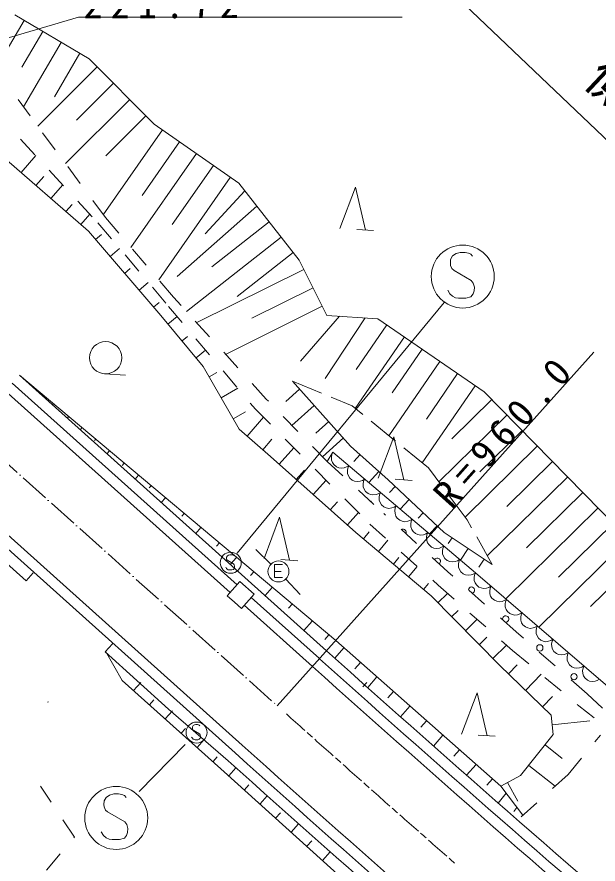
# Model space of a CAD drawing. Units: millimetres, scale not verified. Extents: x 40000 to 680000, y 20000 to 380000.
# Drawn here: x 196562 to 224124, y 279019 to 319158 of the extents above; entities that cross this region are included whole.
import ezdxf

# ---------------------------------------------------------------- set-up
doc = ezdxf.new("R2010")
doc.units = ezdxf.units.MM
doc.header["$LTSCALE"] = 1000
for name, pattern in [('USER3', [1.799999, 1.416393, -0.177049, 0.029508, -0.177049]), ('USER4', [2, 1.5, -0.5]), ('USER7', [2, 1, -1])]:
    doc.linetypes.add(name, pattern=pattern)
for name, color, linetype, lineweight in [('S-BGD', 7, 'Continuous', 13), ('S-BGD-HTXT', 6, 'Continuous', 13), ('S-BMK', 5, 'Continuous', 13), ('S-BMK-SRVR', 3, 'Continuous', 13)]:
    doc.layers.add(name, color=color, linetype=linetype, lineweight=lineweight)
doc.styles.add('ＭＳ ゴシック', font='')
doc.styles.get('ＭＳ ゴシック').set_extended_font_data('MS Gothic')

msp = doc.modelspace()

# ---------------------------------------------------------------- linework, layer by layer
at = {"layer": 'S-BGD'}
for p, q in [((196459, 319251), (199989, 317175)), ((196900, 318992), (195338, 316335)), ((197783, 318473), (196790, 316785)), ((198665, 317953), (196870, 314902)), ((199548, 317434), (198338, 315378)), ((199989, 317175), (203063, 314084)), ((200373, 316788), (197552, 313982)), ((201142, 316016), (199381, 314264)), ((201910, 315243), (198862, 312212)), ((202679, 314470), (200782, 312584)), ((203063, 314084), (207084, 311277)), ((203465, 313803), (200660, 309785)), ((204269, 313242), (202495, 310700)), ((199950, 309009), (195692, 312705)), ((196757, 311781), (197454, 312585)), ((205074, 312681), (201972, 308236)), ((205878, 312119), (203930, 309328)), ((197466, 311165), (197845, 311601)), ((206682, 311558), (203290, 306698)), ((198176, 310549), (198740, 311199)), ((207084, 311277), (209953, 307636)), ((211877, 309138), (212618, 311088)), ((212618, 311088), (213094, 309057)), ((207371, 310913), (205492, 308883)), ((198885, 309933), (199184, 310276)), ((207945, 310185), (204168, 306859)), ((199595, 309317), (200025, 309812)), ((208518, 309457), (205799, 307314)), ((212680, 309085), (213479, 309032)), ((199950, 309009), (203392, 305009)), ((200294, 308609), (200566, 308843)), ((209092, 308728), (204611, 305198)), ((200982, 307809), (201428, 308193)), ((209666, 308000), (207008, 305907)), ((217390, 307945), (217225, 307832)), ((217585, 307997), (217390, 307945)), ((217818, 307997), (217585, 307997)), ((217975, 307967), (217818, 307997)), ((218088, 307915), (217975, 307967)), ((218170, 307825), (218088, 307915)), ((211258, 305010), (209953, 307636)), ((217128, 307667), (217120, 307495)), ((217120, 307495), (217128, 307382)), ((217225, 307832), (217128, 307667)), ((201671, 307009), (201934, 307236)), ((210170, 307198), (205090, 304672)), ((217128, 307382), (217188, 307232)), ((217188, 307232), (217293, 307150)), ((217293, 307150), (218110, 306677)), ((218110, 306677), (218200, 306542)), ((202359, 306209), (202791, 306581)), ((210606, 306323), (207706, 304881)), ((218200, 306542), (218260, 306355)), ((218260, 306355), (218245, 306175)), ((217098, 306032), (216993, 306205)), ((217218, 305920), (217098, 306032)), ((217360, 305852), (217218, 305920)), ((218088, 305897), (217855, 305830)), ((218193, 306032), (218088, 305897)), ((218245, 306175), (218193, 306032)), ((203047, 305409), (203303, 305629)), ((216818, 305627), (207005, 293749)), ((217510, 305830), (217360, 305852)), ((217855, 305830), (217510, 305830)), ((211041, 305447), (206458, 303169)), ((203392, 305009), (205400, 302601)), ((203726, 304608), (204156, 304966)), ((211863, 304972), (210007, 302850)), ((213073, 304897), (211174, 302032)), ((211258, 305010), (213677, 304860)), ((213677, 304860), (218720, 301392)), ((214098, 304571), (212646, 302460)), ((204396, 303805), (204657, 304023)), ((214938, 303993), (212611, 300608)), ((205065, 303002), (205506, 303370)), ((208909, 286518), (223927, 303272)), ((215778, 303415), (214354, 301344)), ((216619, 302837), (214199, 299317)), ((200718, 302247), (201711, 302181)), ((205400, 302601), (207103, 299622)), ((205683, 302104), (206045, 302311)), ((217459, 302259), (215979, 300106)), ((211679, 289608), (196677, 302183)), ((211245, 289124), (196677, 302183)), ((209625, 301906), (212390, 298826)), ((207007, 292252), (196343, 301811)), ((206251, 301112), (207036, 301561)), ((209971, 301521), (209317, 300934)), ((218300, 301681), (215787, 298026)), ((196009, 301439), (206673, 291880)), ((218720, 301392), (226640, 293318)), ((198303, 300820), (198257, 300767)), ((210662, 300751), (209605, 299803)), ((219080, 301025), (217182, 299163)), ((206819, 300119), (207400, 300451)), ((219800, 300291), (216573, 297125)), ((199014, 300224), (198972, 300176)), ((207475, 299299), (208251, 300191)), ((211353, 299981), (210739, 299430)), ((199645, 299695), (199560, 299599)), ((208593, 298327), (207103, 299622)), ((220520, 299557), (218524, 297599)), ((200300, 299146), (200244, 299083)), ((208221, 298651), (208658, 299155)), ((212044, 299211), (211053, 298322)), ((213700, 297306), (214441, 299256)), ((214441, 299256), (214917, 297225)), ((208997, 297967), (209692, 298747)), ((214174, 297227), (212390, 298826)), ((221240, 298823), (217814, 295463)), ((200948, 298603), (200826, 298464)), ((212637, 294729), (208593, 298327)), ((211283, 298086), (211545, 298528)), ((211501, 298418), (211484, 298307)), ((211484, 298307), (211487, 298162)), ((211545, 298528), (211501, 298418)), ((211545, 298528), (218310, 292820)), ((212836, 298426), (212533, 298089)), ((201652, 298013), (201560, 297908)), ((211487, 298162), (211532, 298047)), ((211532, 298047), (211597, 297944)), ((211597, 297944), (211713, 297846)), ((211713, 297846), (211825, 297800)), ((212089, 297796), (212194, 297833)), ((212194, 297833), (212297, 297894)), ((212297, 297894), (212252, 297784)), ((221960, 298089), (219794, 295964)), ((207240, 284656), (192672, 297716)), ((202328, 297446), (202166, 297262)), ((209806, 297248), (210197, 297687)), ((211825, 297800), (211946, 297775)), ((211946, 297775), (212089, 297796)), ((212252, 297784), (212235, 297672)), ((212235, 297672), (212239, 297528)), ((212239, 297528), (212284, 297413)), ((213728, 297626), (213248, 297091)), ((192338, 297343), (206907, 284284)), ((210615, 296528), (211224, 297212)), ((212284, 297413), (212348, 297310)), ((212348, 297310), (212465, 297212)), ((212465, 297212), (212577, 297166)), ((212577, 297166), (212697, 297141)), ((212697, 297141), (212841, 297162)), ((212841, 297162), (212946, 297199)), ((212946, 297199), (213049, 297260)), ((213004, 297149), (212987, 297038)), ((212987, 297038), (212991, 296894)), ((213049, 297260), (213004, 297149)), ((216821, 294731), (214174, 297227)), ((214503, 297252), (215301, 297199)), ((222680, 297355), (218870, 293618)), ((202929, 296942), (202838, 296838)), ((212991, 296894), (213035, 296779)), ((213035, 296779), (213100, 296676)), ((213100, 296676), (213216, 296578)), ((214505, 296915), (214226, 296619)), ((203609, 296373), (203410, 296147)), ((213216, 296578), (213328, 296531)), ((213328, 296531), (213449, 296507)), ((213449, 296507), (213592, 296527)), ((213592, 296527), (213697, 296564)), ((213697, 296564), (213800, 296625)), ((213755, 296515), (213739, 296404)), ((213739, 296404), (213742, 296259)), ((213742, 296259), (213787, 296144)), ((213800, 296625), (213755, 296515)), ((215166, 296291), (214737, 295835)), ((223400, 296621), (220735, 294007)), ((211424, 295808), (211763, 296190)), ((213787, 296144), (213851, 296042)), ((213851, 296042), (213968, 295943)), ((213968, 295943), (214080, 295897)), ((214080, 295897), (214201, 295872)), ((214201, 295872), (214344, 295893)), ((214344, 295893), (214449, 295930)), ((214449, 295930), (214552, 295991)), ((214507, 295881), (214490, 295769)), ((214552, 295991), (214507, 295881)), ((224120, 295887), (219742, 291593)), ((204493, 295631), (204382, 295505)), ((208280, 293499), (209020, 295450)), ((209020, 295450), (209497, 293419)), ((212233, 295089), (212756, 295676)), ((214490, 295769), (214494, 295625)), ((214494, 295625), (214538, 295510)), ((214538, 295510), (214603, 295407)), ((215828, 295667), (215591, 295415)), ((214603, 295407), (214719, 295309)), ((214719, 295309), (214832, 295263)), ((214832, 295263), (214952, 295238)), ((214952, 295238), (215095, 295259)), ((215095, 295259), (215200, 295296)), ((215200, 295296), (215303, 295357)), ((215259, 295247), (215242, 295135)), ((215242, 295135), (215245, 294991)), ((215303, 295357), (215259, 295247)), ((216490, 295043), (216129, 294660)), ((224840, 295153), (222251, 292614)), ((205290, 294963), (205044, 294683)), ((216201, 291731), (212637, 294729)), ((212993, 294429), (213274, 294763)), ((215245, 294991), (215290, 294876)), ((215290, 294876), (215355, 294773)), ((215355, 294773), (215471, 294675)), ((215471, 294675), (215583, 294628)), ((215583, 294628), (215704, 294604)), ((215704, 294604), (215847, 294625)), ((215847, 294625), (215952, 294661)), ((215952, 294661), (216055, 294723)), ((216055, 294723), (216010, 294612)), ((219099, 293210), (216821, 294731)), ((206162, 294233), (206032, 294086)), ((213706, 293829), (214156, 294365)), ((216010, 294612), (215994, 294501)), ((215994, 294501), (215997, 294356)), ((215997, 294356), (216042, 294242)), ((216042, 294242), (216106, 294139)), ((217201, 294478), (217016, 294201)), ((225560, 294419), (221309, 290250)), ((208606, 293229), (207885, 293922)), ((216106, 294139), (216223, 294041)), ((216223, 294041), (216335, 293994)), ((216335, 293994), (216456, 293970)), ((216456, 293970), (216599, 293990)), ((216599, 293990), (216704, 294027)), ((216704, 294027), (216807, 294088)), ((216762, 293978), (216745, 293867)), ((216745, 293867), (216749, 293722)), ((216807, 294088), (216762, 293978)), ((217960, 293971), (217594, 293423)), ((196993, 292438), (195744, 293543)), ((206509, 293568), (206507, 293511)), ((206507, 293511), (206509, 293473)), ((206542, 293623), (206509, 293568)), ((206509, 293473), (206529, 293423)), ((206529, 293423), (206564, 293396)), ((206597, 293661), (206542, 293623)), ((206662, 293678), (206597, 293661)), ((206739, 293678), (206662, 293678)), ((206974, 293552), (206679, 293217)), ((206792, 293668), (206739, 293678)), ((206829, 293651), (206792, 293668)), ((206857, 293621), (206829, 293651)), ((209083, 293446), (209881, 293393)), ((214419, 293230), (214678, 293538)), ((216749, 293722), (216793, 293607)), ((216793, 293607), (216858, 293505)), ((216858, 293505), (216974, 293406)), ((217455, 293393), (217558, 293454)), ((217558, 293454), (217513, 293344)), ((218719, 293464), (218465, 293084)), ((226280, 293685), (223768, 291221)), ((206499, 293023), (206464, 293081)), ((206539, 292986), (206499, 293023)), ((206564, 293396), (206837, 293238)), ((206864, 293023), (206829, 292978)), ((206837, 293238), (206867, 293193)), ((206882, 293071), (206864, 293023)), ((206867, 293193), (206887, 293131)), ((206887, 293131), (206882, 293071)), ((209161, 293207), (208771, 293207)), ((208771, 293207), (208771, 292597)), ((215132, 292630), (215545, 293122)), ((216974, 293406), (217086, 293360)), ((217086, 293360), (217207, 293335)), ((217207, 293335), (217350, 293356)), ((217350, 293356), (217455, 293393)), ((217513, 293344), (217497, 293232)), ((217497, 293232), (217500, 293088)), ((217500, 293088), (217545, 292973)), ((196993, 292438), (197331, 292817)), ((206587, 292963), (206539, 292986)), ((206637, 292956), (206587, 292963)), ((206752, 292956), (206637, 292956)), ((206829, 292978), (206752, 292956)), ((207793, 292865), (207645, 292697)), ((208771, 292882), (209101, 292882)), ((217545, 292973), (217609, 292870)), ((217609, 292870), (217726, 292772)), ((217726, 292772), (217838, 292726)), ((217838, 292726), (217959, 292701)), ((217959, 292701), (218102, 292722)), ((218102, 292722), (218207, 292759)), ((218207, 292759), (218310, 292820)), ((218265, 292712), (218248, 292602)), ((218310, 292820), (218265, 292712)), ((218310, 292820), (224925, 287152)), ((207140, 292401), (206540, 291731)), ((207810, 291800), (207140, 292401)), ((208771, 292597), (209161, 292597)), ((209308, 292517), (209991, 291787)), ((215844, 292031), (216081, 292312)), ((218248, 292602), (218250, 292460)), ((218250, 292460), (218293, 292346)), ((218293, 292346), (218356, 292245)), ((218356, 292245), (218470, 292147)), ((208671, 292129), (208328, 291739)), ((216527, 291400), (216980, 291846)), ((218470, 292147), (218580, 292101)), ((218580, 292101), (218698, 292076)), ((218698, 292076), (218839, 292095)), ((218839, 292095), (218943, 292131)), ((218943, 292131), (219045, 292190)), ((219000, 292082), (218983, 291972)), ((218983, 291972), (218985, 291830)), ((218985, 291830), (219028, 291717)), ((219045, 292190), (219000, 292082)), ((206540, 291731), (206875, 291430)), ((206875, 291430), (207210, 291130)), ((207210, 291130), (207810, 291800)), ((210912, 288752), (207677, 291651)), ((219466, 288421), (216201, 291731)), ((219028, 291717), (219091, 291615)), ((219091, 291615), (219205, 291517)), ((219205, 291517), (219315, 291471)), ((219315, 291471), (219433, 291446)), ((219433, 291446), (219574, 291465)), ((219574, 291465), (219678, 291501)), ((219678, 291501), (219780, 291560)), ((219735, 291452), (219718, 291343)), ((219780, 291560), (219735, 291452)), ((207343, 291279), (210578, 288379)), ((209618, 291335), (209449, 291143)), ((217180, 290738), (217481, 291034)), ((219718, 291343), (219720, 291200)), ((219720, 291200), (219763, 291087)), ((219763, 291087), (219826, 290985)), ((217834, 290076), (218383, 290618)), ((219826, 290985), (219940, 290888)), ((219940, 290888), (220050, 290841)), ((220050, 290841), (220169, 290816)), ((220169, 290816), (220309, 290836)), ((220309, 290836), (220413, 290871)), ((220413, 290871), (220515, 290930)), ((220470, 290822), (220453, 290713)), ((220453, 290713), (220455, 290570)), ((220515, 290930), (220470, 290822)), ((210572, 290536), (210174, 290084)), ((220455, 290570), (220498, 290457)), ((220498, 290457), (220561, 290356)), ((220561, 290356), (220675, 290258)), ((220675, 290258), (220785, 290211)), ((220785, 290211), (220904, 290186)), ((220904, 290186), (221045, 290206)), ((221045, 290206), (221148, 290241)), ((221148, 290241), (221250, 290301)), ((221250, 290301), (221205, 290192)), ((211353, 289881), (211161, 289664)), ((221205, 290192), (221188, 290083)), ((221188, 290083), (221190, 289941)), ((221190, 289941), (221233, 289827)), ((221233, 289827), (221296, 289726)), ((200744, 289077), (201094, 289451)), ((219509, 282707), (211679, 289608)), ((218487, 289414), (218845, 289768)), ((221296, 289726), (221410, 289628)), ((221410, 289628), (221520, 289582)), ((221520, 289582), (221639, 289556)), ((221639, 289556), (221780, 289576)), ((221780, 289576), (221883, 289611)), ((221883, 289611), (221985, 289671)), ((221940, 289563), (221923, 289453)), ((221923, 289453), (221925, 289311)), ((221985, 289671), (221940, 289563)), ((203756, 286366), (200744, 289077)), ((201557, 287716), (200769, 289114)), ((212071, 289263), (211639, 288774)), ((219140, 288752), (219786, 289390)), ((221925, 289311), (221968, 289197)), ((221968, 289197), (222031, 289096)), ((222031, 289096), (222145, 288998)), ((222618, 288982), (222720, 289041)), ((222720, 289041), (222675, 288933)), ((222145, 288998), (222255, 288952)), ((222255, 288952), (222374, 288927)), ((222374, 288927), (222515, 288946)), ((222515, 288946), (222618, 288982)), ((222675, 288933), (222658, 288823)), ((222658, 288823), (222660, 288681)), ((222660, 288681), (222703, 288568)), ((212854, 288573), (212593, 288277)), ((221899, 286078), (219466, 288421)), ((219872, 288031), (220280, 288455)), ((222703, 288568), (222766, 288466)), ((222766, 288466), (222880, 288369)), ((222880, 288369), (222990, 288322)), ((222990, 288322), (223109, 288297)), ((223109, 288297), (223250, 288316)), ((223250, 288316), (223353, 288352)), ((223353, 288352), (223455, 288411)), ((223410, 288303), (223393, 288194)), ((223455, 288411), (223410, 288303)), ((213637, 287883), (213199, 287386)), ((220683, 287250), (221419, 288014)), ((223393, 288194), (223395, 288051)), ((223395, 288051), (223438, 287938)), ((223438, 287938), (223501, 287836)), ((223501, 287836), (223615, 287739)), ((201557, 287716), (206239, 283539)), ((202090, 287241), (202432, 287624)), ((213158, 287623), (212968, 287411)), ((223615, 287739), (223725, 287692)), ((223725, 287692), (223844, 287667)), ((223844, 287667), (223985, 287687)), ((223985, 287687), (224088, 287722)), ((224088, 287722), (224190, 287781)), ((214420, 287193), (214155, 286892)), ((217641, 285179), (218382, 287129)), ((218382, 287129), (218859, 285098)), ((198058, 286698), (198007, 286684)), ((202844, 286568), (203048, 286797)), ((221494, 286469), (221969, 286962)), ((203599, 285895), (203937, 286274)), ((203756, 286366), (206573, 283912)), ((215203, 286503), (214758, 285999)), ((215986, 285813), (215717, 285508)), ((221997, 285152), (221899, 286078)), ((221948, 285615), (223739, 285805)), ((204353, 285222), (204555, 285448)), ((204892, 285522), (204889, 285464)), ((204889, 285464), (204892, 285427)), ((204924, 285577), (204892, 285522)), ((204892, 285427), (204912, 285377)), ((204979, 285614), (204924, 285577)), ((205044, 285632), (204979, 285614)), ((205122, 285632), (205044, 285632)), ((205174, 285622), (205122, 285632)), ((205212, 285604), (205174, 285622)), ((205239, 285574), (205212, 285604)), ((204882, 284977), (204847, 285034)), ((204912, 285377), (204947, 285349)), ((204947, 285349), (205219, 285192)), ((205219, 285192), (205249, 285147)), ((205264, 285024), (205247, 284977)), ((205249, 285147), (205269, 285084)), ((205269, 285084), (205264, 285024)), ((216769, 285123), (216318, 284611)), ((218444, 285126), (219243, 285073)), ((220449, 283211), (221997, 285152)), ((204534, 284682), (202353, 282457)), ((204922, 284939), (204882, 284977)), ((204969, 284917), (204922, 284939)), ((205019, 284909), (204969, 284917)), ((205134, 284909), (205019, 284909)), ((205108, 284549), (205443, 284925)), ((205212, 284932), (205134, 284909)), ((205247, 284977), (205212, 284932)), ((221610, 284667), (222426, 284016)), ((217552, 284432), (217282, 284126)), ((205862, 283876), (206062, 284100)), ((206239, 283539), (221791, 269505)), ((206609, 283205), (206946, 283578)), ((218335, 283742), (217887, 283235)), ((220836, 283696), (222082, 282703)), ((219118, 283052), (218851, 282750)), ((219509, 282707), (220449, 283211)), ((207350, 282537), (207561, 282771)), ((220549, 281332), (219509, 282707)), ((219836, 282882), (220312, 281995)), ((200794, 282178), (200697, 282013)), ((200959, 282290), (200794, 282178)), ((201154, 282343), (200959, 282290)), ((201387, 282343), (201154, 282343)), ((201544, 282313), (201387, 282343)), ((201657, 282260), (201544, 282313)), ((201739, 282170), (201657, 282260)), ((208091, 281869), (208433, 282248)), ((219764, 282371), (219391, 281905)), ((200697, 282013), (200689, 281840)), ((200689, 281840), (200697, 281728)), ((200697, 281728), (200757, 281578)), ((200757, 281578), (200862, 281495)), ((200862, 281495), (201679, 281023)), ((208831, 281200), (209056, 281449)), ((220271, 281699), (220125, 281508)), ((201679, 281023), (201769, 280888)), ((201769, 280888), (201829, 280700)), ((201829, 280700), (201814, 280520)), ((209572, 280532), (209924, 280922)), ((200667, 280378), (200562, 280550)), ((200787, 280265), (200667, 280378)), ((200929, 280198), (200787, 280265)), ((201079, 280175), (200929, 280198)), ((201424, 280175), (201079, 280175)), ((201657, 280243), (201424, 280175)), ((201762, 280378), (201657, 280243)), ((201814, 280520), (201762, 280378)), ((210312, 279864), (210550, 280127)), ((211053, 279195), (211417, 279599))]:
    msp.add_line(p, q, dxfattribs=at)
at = {"layer": 'S-BGD', "linetype": 'USER7'}
for p, q in [((200757, 309654), (196618, 315242)), ((195376, 314826), (200401, 309407)), ((203994, 305877), (200757, 309654)), ((200401, 309407), (203756, 305440)), ((208386, 301049), (203994, 305877)), ((203756, 305440), (207877, 300567)), ((211283, 298086), (208386, 301049)), ((207877, 300567), (213300, 295131)), ((211283, 298086), (213956, 295631)), ((217001, 292868), (213956, 295631)), ((213300, 295131), (216541, 292231)), ((220240, 290021), (217001, 292868)), ((216541, 292231), (220067, 289144)), ((223599, 287092), (220240, 290021)), ((220067, 289144), (223214, 286516)), ((223599, 287092), (225831, 285000)), ((225529, 284728), (223214, 286516)), ((222706, 283261), (224240, 285126)), ((222706, 283261), (220443, 281238)), ((199291, 280289), (197675, 282708)), ((197969, 278735), (199291, 280289))]:
    msp.add_line(p, q, dxfattribs=at)
at = {"layer": 'S-BGD', "linetype": 'USER4'}
for p, q in [((209625, 301906), (212468, 300725)), ((216075, 297791), (212468, 300725)), ((217912, 295332), (216075, 297791)), ((219099, 293210), (217912, 295332))]:
    msp.add_line(p, q, dxfattribs=at)
at = {"layer": 'S-BGD'}
for centre, radius in [((217705, 306857), 1492), ((200769, 303010), 765), ((206702, 293298), 498), ((208966, 292882), 498), ((221362, 289263), 149), ((222983, 287894), 149), ((205084, 285252), 498), ((201274, 281203), 1492)]:
    msp.add_circle(centre, radius, dxfattribs=at)
for centre, radius, start, end in [((213256, 296103), 149, 14.8297, 80.0328), ((214877, 294735), 149, 334.9959, 120.5457), ((216499, 293367), 149, 305.237, 150.3046), ((218120, 291999), 149, 283.4268, 173.9626), ((219741, 290631), 149, 259.2154, 198.1741), ((849690, 1001360), 956500, 228.12714, 231.05511), ((849690, 1001360), 957000, 228.12714, 231.05365), ((849690, 1001360), 957500, 228.12714, 231.05225), ((849690, 1001360), 962500, 228.12714, 231.03796), ((849690, 1001360), 963000, 228.12714, 231.03656), ((849690, 1001360), 963500, 228.12714, 231.03516)]:
    msp.add_arc(centre, radius, start, end, dxfattribs=at)
at = {"layer": 'S-BGD-HTXT'}
msp.add_line((199961, 336747), (251545, 287588), dxfattribs=at)
msp.add_arc((162320, 274502), 72740, 58.83759, 144.60464, dxfattribs=at)
at = {"layer": 'S-BMK'}
for p, q in [((181038, 313734), (199490, 319146)), ((199490, 319146), (214840, 319146))]:
    msp.add_line(p, q, dxfattribs=at)
at = {"layer": 'S-BMK-SRVR', "linetype": 'USER3'}
msp.add_line((195523, 298517), (208909, 286518), dxfattribs=at)
at = {"layer": 'S-BMK-SRVR'}
for start, end in [(228.1618, 228.23151), (228.24023, 228.26056), (228.26923, 228.33893), (228.34766, 228.36798), (228.37671, 228.44635), (228.45508, 228.4754), (228.48413, 228.55377), (228.5625, 228.58282), (228.59155, 228.66119), (228.66992, 228.69025), (228.69897, 228.76868), (228.77734, 228.79767)]:
    msp.add_arc((849690, 1001360), 960000, start, end, dxfattribs=at)

# ---------------------------------------------------------------- texts
at = {"layer": 'S-BGD', "insert": (217195, 295764), "char_height": 1320, "attachment_point": 7, "rotation": 48.2, "style": 'ＭＳ ゴシック'}
msp.add_mtext('\\T1.44;R=960.0\\~', dxfattribs=at)
at = {"layer": 'S-BGD-HTXT', "insert": (223046, 315712), "char_height": 1833, "attachment_point": 7, "rotation": 316.8, "style": 'ＭＳ ゴシック'}
msp.add_mtext('\\T1.37;側溝(蓋付)\u3000L=211.0', dxfattribs=at)
at = {"layer": 'S-BMK', "insert": (199716, 319070), "char_height": 1320, "attachment_point": 7, "rotation": 0.1, "style": 'ＭＳ ゴシック'}
msp.add_mtext('\\T1.44;221.72', dxfattribs=at)

doc.saveas('drawing.dxf')
